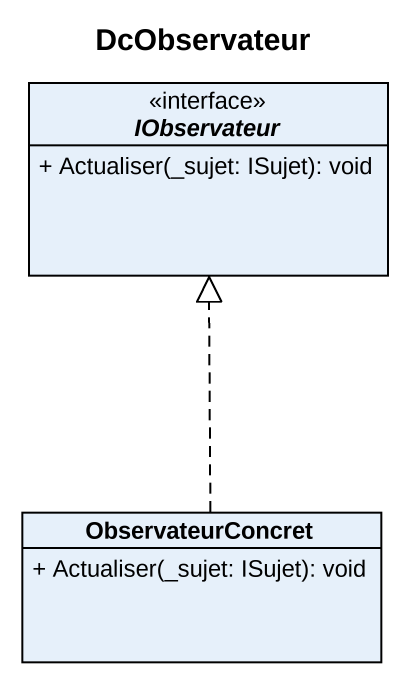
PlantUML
@startuml
title DcObservateur
hide circle
hide empty members
skinparam classAttributeIconSize 0
interface IObservateur <<interface>> {
  + Actualiser(_sujet: ISujet): void
}
class ObservateurConcret {
  + Actualiser(_sujet: ISujet): void
}
ObservateurConcret .up.|> IObservateur
@enduml
